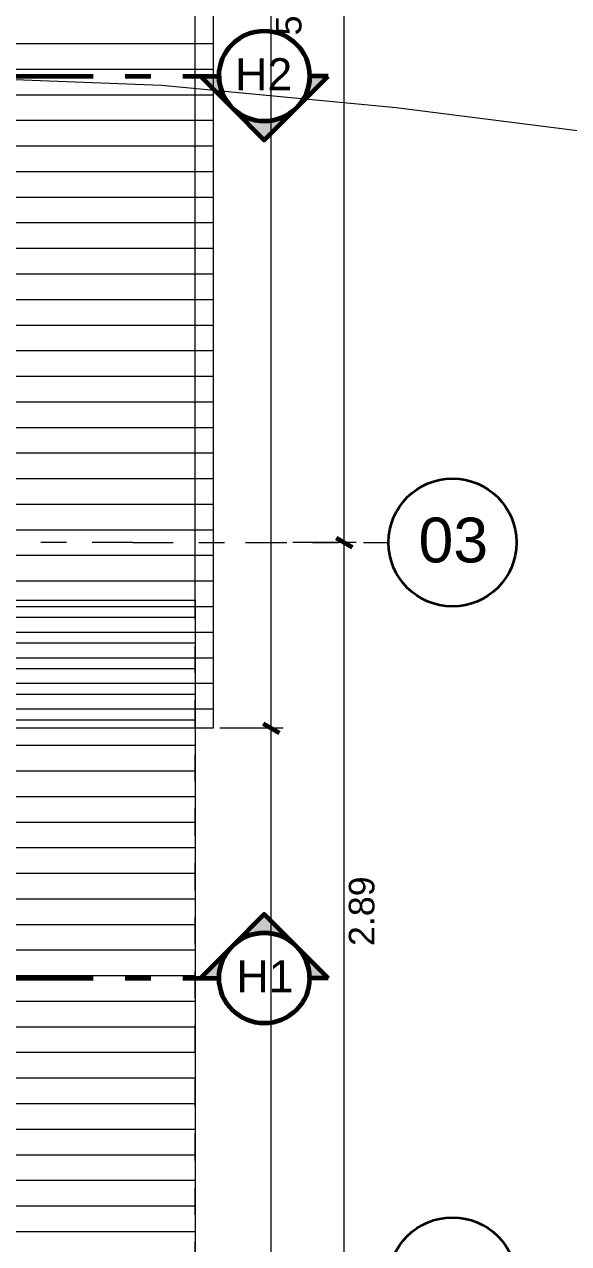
# Model space of a CAD drawing. Header units: metres. Extents: x 48 to 635, y -15 to 39.
# Drawn here: x 74.511 to 76.638, y 15.008 to 19.772 of the extents above; entities that cross this region are included whole.
import ezdxf

# ---------------------------------------------------------------- set-up
doc = ezdxf.new("R2010")
doc.units = ezdxf.units.M
doc.header["$MEASUREMENT"] = 0
for name, pattern in [('Dashed', [0.211667, 0.105833, -0.105833]), ('Dot & Dashed', [0.335139, 0.15875, -0.088194, 0, -0.088194]), ('Linea punta', [0.85, 0.6, -0.125, 0, -0.125])]:
    doc.linetypes.add(name, pattern=pattern)
for name, color, linetype in [('2D Drafting - General', 7, 'Continuous'), ('Dimensioning - General', 7, 'Continuous'), ('Interior - Furniture', 7, 'Continuous'), ('Marker - Section', 7, 'Continuous'), ('Shell - Roof', 7, 'Continuous'), ('Structural - Grid', 7, 'Continuous')]:
    doc.layers.add(name, color=color, linetype=linetype)
doc.styles.add('GENERATED_STYLE_1', font='')
doc.styles.get('GENERATED_STYLE_1').set_extended_font_data('Arial')
doc.dimstyles.new('GENERATED_STYLE__1', dxfattribs={"dimtxt": 0.1, "dimasz": 0.0475, "dimexe": 0.18, "dimexo": 0.2, "dimgap": 0.09, "dimtad": 3, "dimzin": 0, "dimdsep": 46, "dimtxsty": 'GENERATED_STYLE_1', "dimblk": 'ARROWHEAD_2', "dimblk1": 'ARROWHEAD_2', "dimblk2": 'ARROWHEAD_2', "dimcen": 0.09, "dimclrd": 256, "dimclre": 256, "dimclrt": 5, "dimazin": 0, "dimtfac": 1, "dimtdec": 4, "dimtmove": 0, "dimatfit": 3, "dimfxl": 1, "dimtolj": 1, "dimtzin": 0, "dimarcsym": 0})

# ---------------------------------------------------------------- blocks, each defined once
blk = doc.blocks.new('*D4')
at = {"layer": 'Dimensioning - General', "color": 151, "linetype": 'Continuous', "lineweight": 20, "true_color": 0x80c2ff}
for p, q in [((75.8076, 17.7474), (75.5607, 17.7474)), ((75.7607, 14.8601), (75.7607, 17.7474)), ((75.8076, 14.8601), (75.5607, 14.8601))]:
    blk.add_line(p, q, dxfattribs=at)
at = {"layer": 'Dimensioning - General', "color": 7, "linetype": 'Continuous', "lineweight": 60}
for p, q in [((75.7294, 17.7654), (75.7919, 17.7293)), ((75.7294, 14.8781), (75.7919, 14.842))]:
    blk.add_line(p, q, dxfattribs=at)
at = {"layer": 'Dimensioning - General', "color": 5, "lineweight": 25, "insert": (75.8807, 16.1707), "char_height": 0.1, "attachment_point": 7, "rotation": 90, "style": 'GENERATED_STYLE_1'}
blk.add_mtext('\\A1;{\\pql;\\fArial|b0|i0|c0|p34;2.89}', dxfattribs=at)
blk = doc.blocks.new('ARROWHEAD_2')
at = {"color": 0, "linetype": 'Continuous', "lineweight": 0}
for p, q in [((0, 0), (-1, 0)), ((-0.38, -0.66), (0.38, 0.66))]:
    blk.add_line(p, q, dxfattribs=at)
blk = doc.blocks.new('*D5')
at = {"layer": 'Dimensioning - General', "color": 151, "linetype": 'Continuous', "lineweight": 20, "true_color": 0x80c2ff}
for p, q in [((75.7607, 22.1374), (75.7607, 22.1679)), ((75.8076, 22.1374), (75.5607, 22.1374)), ((75.7607, 17.7474), (75.7607, 22.1374)), ((75.8076, 17.7474), (75.5607, 17.7474))]:
    blk.add_line(p, q, dxfattribs=at)
at = {"layer": 'Dimensioning - General', "color": 7, "linetype": 'Continuous', "lineweight": 60}
for p, q in [((75.7919, 22.1193), (75.7294, 22.1554)), ((75.7294, 17.7654), (75.7919, 17.7293))]:
    blk.add_line(p, q, dxfattribs=at)
at = {"layer": 'Dimensioning - General', "color": 5, "lineweight": 25, "insert": (75.8807, 19.8093), "char_height": 0.1, "attachment_point": 7, "rotation": 90, "style": 'GENERATED_STYLE_1'}
blk.add_mtext('\\A1;{\\pql;\\fArial|b0|i0|c0|p34;4.39}', dxfattribs=at)
blk = doc.blocks.new('*D14')
at = {"layer": 'Dimensioning - General', "color": 151, "linetype": 'Continuous', "lineweight": 20, "true_color": 0x80c2ff}
for p, q in [((75.5225, 17.0224), (75.2756, 17.0224)), ((75.4756, 5.8951), (75.4756, 17.0224)), ((75.5225, 5.8951), (75.2756, 5.8951)), ((75.4756, 5.8645), (75.4756, 5.8951))]:
    blk.add_line(p, q, dxfattribs=at)
at = {"layer": 'Dimensioning - General', "color": 7, "linetype": 'Continuous', "lineweight": 60}
for p, q in [((75.4444, 17.0404), (75.5069, 17.0043)), ((75.4444, 5.9131), (75.5069, 5.8771))]:
    blk.add_line(p, q, dxfattribs=at)
at = {"layer": 'Dimensioning - General', "color": 5, "lineweight": 25, "insert": (75.5956, 11.2928), "char_height": 0.1, "attachment_point": 7, "rotation": 90, "style": 'GENERATED_STYLE_1'}
blk.add_mtext('\\A1;{\\pql;\\fArial|b0|i0|c0|p34;11.13}', dxfattribs=at)
blk = doc.blocks.new('*D15')
at = {"layer": 'Dimensioning - General', "color": 151, "linetype": 'Continuous', "lineweight": 20, "true_color": 0x80c2ff}
for p, q in [((75.4756, 22.7024), (75.4756, 22.7329)), ((75.5225, 22.7024), (75.2756, 22.7024)), ((75.4756, 17.0224), (75.4756, 22.7024)), ((75.5225, 17.0224), (75.2756, 17.0224))]:
    blk.add_line(p, q, dxfattribs=at)
at = {"layer": 'Dimensioning - General', "color": 7, "linetype": 'Continuous', "lineweight": 60}
for p, q in [((75.5069, 22.6843), (75.4444, 22.7204)), ((75.4444, 17.0404), (75.5069, 17.0043))]:
    blk.add_line(p, q, dxfattribs=at)
at = {"layer": 'Dimensioning - General', "color": 5, "lineweight": 25, "insert": (75.5956, 19.7293), "char_height": 0.1, "attachment_point": 7, "rotation": 90, "style": 'GENERATED_STYLE_1'}
blk.add_mtext('\\A1;{\\pql;\\fArial|b0|i0|c0|p34;5.68}', dxfattribs=at)
blk = doc.blocks.new('*X20')
at = {"layer": 'Shell - Roof', "color": 23, "linetype": 'Continuous', "lineweight": 13, "true_color": 0xbf8080}
for p, q in [((74.3558, 17.4551), (74.602, 17.4551)), ((74.3558, 17.4551), (74.602, 17.4551)), ((74.602, 17.4551), (74.8482, 17.4551)), ((74.602, 17.4551), (74.8482, 17.4551)), ((74.8482, 17.4551), (75.0944, 17.4551)), ((74.8482, 17.4551), (75.0944, 17.4551)), ((75.0944, 17.4551), (75.1785, 17.4551)), ((75.0944, 17.4551), (75.1785, 17.4551)), ((74.3558, 17.3551), (74.602, 17.3551)), ((74.3558, 17.3551), (74.602, 17.3551)), ((74.602, 17.3551), (74.8482, 17.3551)), ((74.602, 17.3551), (74.8482, 17.3551)), ((74.8482, 17.3551), (75.0944, 17.3551)), ((74.8482, 17.3551), (75.0944, 17.3551)), ((75.0944, 17.3551), (75.1785, 17.3551)), ((75.0944, 17.3551), (75.1785, 17.3551)), ((74.3558, 17.2551), (74.602, 17.2551)), ((74.3558, 17.2551), (74.602, 17.2551)), ((74.602, 17.2551), (74.8482, 17.2551)), ((74.602, 17.2551), (74.8482, 17.2551)), ((74.8482, 17.2551), (75.0944, 17.2551)), ((74.8482, 17.2551), (75.0944, 17.2551)), ((75.0944, 17.2551), (75.1785, 17.2551)), ((75.0944, 17.2551), (75.1785, 17.2551)), ((74.3558, 17.1551), (74.602, 17.1551)), ((74.3558, 17.1551), (74.602, 17.1551)), ((74.602, 17.1551), (74.8482, 17.1551)), ((74.602, 17.1551), (74.8482, 17.1551)), ((74.8482, 17.1551), (75.0944, 17.1551)), ((74.8482, 17.1551), (75.0944, 17.1551)), ((75.0944, 17.1551), (75.1785, 17.1551)), ((75.0944, 17.1551), (75.1785, 17.1551)), ((74.3558, 17.0551), (74.602, 17.0551)), ((74.3558, 17.0551), (74.602, 17.0551)), ((74.602, 17.0551), (74.8482, 17.0551)), ((74.602, 17.0551), (74.8482, 17.0551)), ((74.8482, 17.0551), (75.0944, 17.0551)), ((74.8482, 17.0551), (75.0944, 17.0551)), ((75.0944, 17.0551), (75.1785, 17.0551)), ((75.0944, 17.0551), (75.1785, 17.0551)), ((74.3558, 16.9551), (74.602, 16.9551)), ((74.3558, 16.9551), (74.602, 16.9551)), ((74.602, 16.9551), (74.8482, 16.9551)), ((74.602, 16.9551), (74.8482, 16.9551)), ((74.8482, 16.9551), (75.0944, 16.9551)), ((74.8482, 16.9551), (75.0944, 16.9551)), ((75.0944, 16.9551), (75.1785, 16.9551)), ((75.0944, 16.9551), (75.1785, 16.9551)), ((74.3558, 16.8551), (74.602, 16.8551)), ((74.3558, 16.8551), (74.602, 16.8551)), ((74.602, 16.8551), (74.8482, 16.8551)), ((74.602, 16.8551), (74.8482, 16.8551)), ((74.8482, 16.8551), (75.0944, 16.8551)), ((74.8482, 16.8551), (75.0944, 16.8551)), ((75.0944, 16.8551), (75.1785, 16.8551)), ((75.0944, 16.8551), (75.1785, 16.8551)), ((74.3558, 16.7551), (74.602, 16.7551)), ((74.3558, 16.7551), (74.602, 16.7551)), ((74.602, 16.7551), (74.8482, 16.7551)), ((74.602, 16.7551), (74.8482, 16.7551)), ((74.8482, 16.7551), (75.0944, 16.7551)), ((74.8482, 16.7551), (75.0944, 16.7551)), ((75.0944, 16.7551), (75.1785, 16.7551)), ((75.0944, 16.7551), (75.1785, 16.7551)), ((74.3558, 16.6551), (74.602, 16.6551)), ((74.3558, 16.6551), (74.602, 16.6551)), ((74.602, 16.6551), (74.8482, 16.6551)), ((74.602, 16.6551), (74.8482, 16.6551)), ((74.8482, 16.6551), (75.0944, 16.6551)), ((74.8482, 16.6551), (75.0944, 16.6551)), ((75.0944, 16.6551), (75.1785, 16.6551)), ((75.0944, 16.6551), (75.1785, 16.6551)), ((74.3558, 16.5551), (74.602, 16.5551)), ((74.3558, 16.5551), (74.602, 16.5551)), ((74.602, 16.5551), (74.8482, 16.5551)), ((74.602, 16.5551), (74.8482, 16.5551)), ((74.8482, 16.5551), (75.0944, 16.5551)), ((74.8482, 16.5551), (75.0944, 16.5551)), ((75.0944, 16.5551), (75.1785, 16.5551)), ((75.0944, 16.5551), (75.1785, 16.5551)), ((74.3558, 16.4551), (74.602, 16.4551)), ((74.3558, 16.4551), (74.602, 16.4551)), ((74.602, 16.4551), (74.8482, 16.4551)), ((74.602, 16.4551), (74.8482, 16.4551)), ((74.8482, 16.4551), (75.0944, 16.4551)), ((74.8482, 16.4551), (75.0944, 16.4551)), ((75.0944, 16.4551), (75.1785, 16.4551)), ((75.0944, 16.4551), (75.1785, 16.4551)), ((74.3558, 16.3551), (74.602, 16.3551)), ((74.3558, 16.3551), (74.602, 16.3551)), ((74.602, 16.3551), (74.8482, 16.3551)), ((74.602, 16.3551), (74.8482, 16.3551)), ((74.8482, 16.3551), (75.0944, 16.3551)), ((74.8482, 16.3551), (75.0944, 16.3551)), ((75.0944, 16.3551), (75.1785, 16.3551)), ((75.0944, 16.3551), (75.1785, 16.3551)), ((74.3558, 16.2551), (74.602, 16.2551)), ((74.3558, 16.2551), (74.602, 16.2551)), ((74.602, 16.2551), (74.8482, 16.2551)), ((74.602, 16.2551), (74.8482, 16.2551)), ((74.8482, 16.2551), (75.0944, 16.2551)), ((74.8482, 16.2551), (75.0944, 16.2551)), ((75.0944, 16.2551), (75.1785, 16.2551)), ((75.0944, 16.2551), (75.1785, 16.2551)), ((74.3558, 16.1551), (74.602, 16.1551)), ((74.3558, 16.1551), (74.602, 16.1551)), ((74.602, 16.1551), (74.8482, 16.1551)), ((74.602, 16.1551), (74.8482, 16.1551)), ((74.8482, 16.1551), (75.0944, 16.1551)), ((74.8482, 16.1551), (75.0944, 16.1551)), ((75.0944, 16.1551), (75.1785, 16.1551)), ((75.0944, 16.1551), (75.1785, 16.1551)), ((74.3558, 16.0551), (74.602, 16.0551)), ((74.3558, 16.0551), (74.602, 16.0551)), ((74.602, 16.0551), (74.8482, 16.0551)), ((74.602, 16.0551), (74.8482, 16.0551)), ((74.8482, 16.0551), (75.0944, 16.0551)), ((74.8482, 16.0551), (75.0944, 16.0551)), ((75.0944, 16.0551), (75.1785, 16.0551)), ((75.0944, 16.0551), (75.1785, 16.0551)), ((74.3558, 15.9551), (74.602, 15.9551)), ((74.3558, 15.9551), (74.602, 15.9551)), ((74.602, 15.9551), (74.8482, 15.9551)), ((74.602, 15.9551), (74.8482, 15.9551)), ((74.8482, 15.9551), (75.0944, 15.9551)), ((74.8482, 15.9551), (75.0944, 15.9551)), ((75.0944, 15.9551), (75.1785, 15.9551)), ((75.0944, 15.9551), (75.1785, 15.9551)), ((74.3558, 15.8551), (74.602, 15.8551)), ((74.3558, 15.8551), (74.602, 15.8551)), ((74.602, 15.8551), (74.8482, 15.8551)), ((74.602, 15.8551), (74.8482, 15.8551)), ((74.8482, 15.8551), (75.0944, 15.8551)), ((74.8482, 15.8551), (75.0944, 15.8551)), ((75.0944, 15.8551), (75.1785, 15.8551)), ((75.0944, 15.8551), (75.1785, 15.8551)), ((74.3558, 15.7551), (74.602, 15.7551)), ((74.3558, 15.7551), (74.602, 15.7551)), ((74.602, 15.7551), (74.8482, 15.7551)), ((74.602, 15.7551), (74.8482, 15.7551)), ((74.8482, 15.7551), (75.0944, 15.7551)), ((74.8482, 15.7551), (75.0944, 15.7551)), ((75.0944, 15.7551), (75.1785, 15.7551)), ((75.0944, 15.7551), (75.1785, 15.7551)), ((74.3558, 15.6551), (74.602, 15.6551)), ((74.3558, 15.6551), (74.602, 15.6551)), ((74.602, 15.6551), (74.8482, 15.6551)), ((74.602, 15.6551), (74.8482, 15.6551)), ((74.8482, 15.6551), (75.0944, 15.6551)), ((74.8482, 15.6551), (75.0944, 15.6551)), ((75.0944, 15.6551), (75.1785, 15.6551)), ((75.0944, 15.6551), (75.1785, 15.6551)), ((74.3558, 15.5551), (74.602, 15.5551)), ((74.3558, 15.5551), (74.602, 15.5551)), ((74.602, 15.5551), (74.8482, 15.5551)), ((74.602, 15.5551), (74.8482, 15.5551)), ((74.8482, 15.5551), (75.0944, 15.5551)), ((74.8482, 15.5551), (75.0944, 15.5551)), ((75.0944, 15.5551), (75.1785, 15.5551)), ((75.0944, 15.5551), (75.1785, 15.5551)), ((74.3558, 15.4551), (74.602, 15.4551)), ((74.3558, 15.4551), (74.602, 15.4551)), ((74.602, 15.4551), (74.8482, 15.4551)), ((74.602, 15.4551), (74.8482, 15.4551)), ((74.8482, 15.4551), (75.0944, 15.4551)), ((74.8482, 15.4551), (75.0944, 15.4551)), ((75.0944, 15.4551), (75.1785, 15.4551)), ((75.0944, 15.4551), (75.1785, 15.4551)), ((74.3558, 15.3551), (74.602, 15.3551)), ((74.3558, 15.3551), (74.602, 15.3551)), ((74.602, 15.3551), (74.8482, 15.3551)), ((74.602, 15.3551), (74.8482, 15.3551)), ((74.8482, 15.3551), (75.0944, 15.3551)), ((74.8482, 15.3551), (75.0944, 15.3551)), ((75.0944, 15.3551), (75.1785, 15.3551)), ((75.0944, 15.3551), (75.1785, 15.3551)), ((74.3558, 15.2551), (74.602, 15.2551)), ((74.3558, 15.2551), (74.602, 15.2551)), ((74.602, 15.2551), (74.8482, 15.2551)), ((74.602, 15.2551), (74.8482, 15.2551)), ((74.8482, 15.2551), (75.0944, 15.2551)), ((74.8482, 15.2551), (75.0944, 15.2551)), ((75.0944, 15.2551), (75.1785, 15.2551)), ((75.0944, 15.2551), (75.1785, 15.2551)), ((74.3558, 15.1551), (74.602, 15.1551)), ((74.3558, 15.1551), (74.602, 15.1551)), ((74.602, 15.1551), (74.8482, 15.1551)), ((74.602, 15.1551), (74.8482, 15.1551)), ((74.8482, 15.1551), (75.0944, 15.1551)), ((74.8482, 15.1551), (75.0944, 15.1551)), ((75.0944, 15.1551), (75.1785, 15.1551)), ((75.0944, 15.1551), (75.1785, 15.1551)), ((74.3558, 15.0551), (74.602, 15.0551)), ((74.3558, 15.0551), (74.602, 15.0551)), ((74.602, 15.0551), (74.8482, 15.0551)), ((74.602, 15.0551), (74.8482, 15.0551)), ((74.8482, 15.0551), (75.0944, 15.0551)), ((74.8482, 15.0551), (75.0944, 15.0551)), ((75.0944, 15.0551), (75.1785, 15.0551)), ((75.0944, 15.0551), (75.1785, 15.0551))]:
    blk.add_line(p, q, dxfattribs=at)
blk = doc.blocks.new('*X22')
at = {"layer": 'Shell - Roof', "color": 23, "linetype": 'Continuous', "lineweight": 13, "true_color": 0xbf8080}
for p, q in [((74.2697, 19.6974), (74.5111, 19.6974)), ((74.2697, 19.6974), (74.5111, 19.6974)), ((74.5111, 19.6974), (74.7526, 19.6974)), ((74.5111, 19.6974), (74.7526, 19.6974)), ((74.7526, 19.6974), (74.994, 19.6974)), ((74.7526, 19.6974), (74.994, 19.6974)), ((74.994, 19.6974), (75.2354, 19.6974)), ((74.994, 19.6974), (75.2354, 19.6974)), ((75.2354, 19.6974), (75.2485, 19.6974)), ((75.2354, 19.6974), (75.2485, 19.6974)), ((74.2697, 19.5974), (74.5111, 19.5974)), ((74.2697, 19.5974), (74.5111, 19.5974)), ((74.5111, 19.5974), (74.7526, 19.5974)), ((74.5111, 19.5974), (74.7526, 19.5974)), ((74.7526, 19.5974), (74.994, 19.5974)), ((74.7526, 19.5974), (74.994, 19.5974)), ((74.994, 19.5974), (75.2354, 19.5974)), ((74.994, 19.5974), (75.2354, 19.5974)), ((75.2354, 19.5974), (75.2485, 19.5974)), ((75.2354, 19.5974), (75.2485, 19.5974)), ((74.2697, 19.4974), (74.5111, 19.4974)), ((74.2697, 19.4974), (74.5111, 19.4974)), ((74.5111, 19.4974), (74.7526, 19.4974)), ((74.5111, 19.4974), (74.7526, 19.4974)), ((74.7526, 19.4974), (74.994, 19.4974)), ((74.7526, 19.4974), (74.994, 19.4974)), ((74.994, 19.4974), (75.2354, 19.4974)), ((74.994, 19.4974), (75.2354, 19.4974)), ((75.2354, 19.4974), (75.2485, 19.4974)), ((75.2354, 19.4974), (75.2485, 19.4974)), ((74.2697, 19.3974), (74.5111, 19.3974)), ((74.2697, 19.3974), (74.5111, 19.3974)), ((74.5111, 19.3974), (74.7526, 19.3974)), ((74.5111, 19.3974), (74.7526, 19.3974)), ((74.7526, 19.3974), (74.994, 19.3974)), ((74.7526, 19.3974), (74.994, 19.3974)), ((74.994, 19.3974), (75.2354, 19.3974)), ((74.994, 19.3974), (75.2354, 19.3974)), ((75.2354, 19.3974), (75.2485, 19.3974)), ((75.2354, 19.3974), (75.2485, 19.3974)), ((74.2697, 19.2974), (74.5111, 19.2974)), ((74.2697, 19.2974), (74.5111, 19.2974)), ((74.5111, 19.2974), (74.7526, 19.2974)), ((74.5111, 19.2974), (74.7526, 19.2974)), ((74.7526, 19.2974), (74.994, 19.2974)), ((74.7526, 19.2974), (74.994, 19.2974)), ((74.994, 19.2974), (75.2354, 19.2974)), ((74.994, 19.2974), (75.2354, 19.2974)), ((75.2354, 19.2974), (75.2485, 19.2974)), ((75.2354, 19.2974), (75.2485, 19.2974)), ((74.2697, 19.1974), (74.5111, 19.1974)), ((74.2697, 19.1974), (74.5111, 19.1974)), ((74.5111, 19.1974), (74.7526, 19.1974)), ((74.5111, 19.1974), (74.7526, 19.1974)), ((74.7526, 19.1974), (74.994, 19.1974)), ((74.7526, 19.1974), (74.994, 19.1974)), ((74.994, 19.1974), (75.2354, 19.1974)), ((74.994, 19.1974), (75.2354, 19.1974)), ((75.2354, 19.1974), (75.2485, 19.1974)), ((75.2354, 19.1974), (75.2485, 19.1974)), ((74.2697, 19.0974), (74.5111, 19.0974)), ((74.2697, 19.0974), (74.5111, 19.0974)), ((74.5111, 19.0974), (74.7526, 19.0974)), ((74.5111, 19.0974), (74.7526, 19.0974)), ((74.7526, 19.0974), (74.994, 19.0974)), ((74.7526, 19.0974), (74.994, 19.0974)), ((74.994, 19.0974), (75.2354, 19.0974)), ((74.994, 19.0974), (75.2354, 19.0974)), ((75.2354, 19.0974), (75.2485, 19.0974)), ((75.2354, 19.0974), (75.2485, 19.0974)), ((74.2697, 18.9974), (74.5111, 18.9974)), ((74.2697, 18.9974), (74.5111, 18.9974)), ((74.5111, 18.9974), (74.7526, 18.9974)), ((74.5111, 18.9974), (74.7526, 18.9974)), ((74.7526, 18.9974), (74.994, 18.9974)), ((74.7526, 18.9974), (74.994, 18.9974)), ((74.994, 18.9974), (75.2354, 18.9974)), ((74.994, 18.9974), (75.2354, 18.9974)), ((75.2354, 18.9974), (75.2485, 18.9974)), ((75.2354, 18.9974), (75.2485, 18.9974)), ((74.2697, 18.8974), (74.5111, 18.8974)), ((74.2697, 18.8974), (74.5111, 18.8974)), ((74.5111, 18.8974), (74.7526, 18.8974)), ((74.5111, 18.8974), (74.7526, 18.8974)), ((74.7526, 18.8974), (74.994, 18.8974)), ((74.7526, 18.8974), (74.994, 18.8974)), ((74.994, 18.8974), (75.2354, 18.8974)), ((74.994, 18.8974), (75.2354, 18.8974)), ((75.2354, 18.8974), (75.2485, 18.8974)), ((75.2354, 18.8974), (75.2485, 18.8974)), ((74.2697, 18.7974), (74.5111, 18.7974)), ((74.2697, 18.7974), (74.5111, 18.7974)), ((74.5111, 18.7974), (74.7526, 18.7974)), ((74.5111, 18.7974), (74.7526, 18.7974)), ((74.7526, 18.7974), (74.994, 18.7974)), ((74.7526, 18.7974), (74.994, 18.7974)), ((74.994, 18.7974), (75.2354, 18.7974)), ((74.994, 18.7974), (75.2354, 18.7974)), ((75.2354, 18.7974), (75.2485, 18.7974)), ((75.2354, 18.7974), (75.2485, 18.7974)), ((74.2697, 18.6974), (74.5111, 18.6974)), ((74.2697, 18.6974), (74.5111, 18.6974)), ((74.5111, 18.6974), (74.7526, 18.6974)), ((74.5111, 18.6974), (74.7526, 18.6974)), ((74.7526, 18.6974), (74.994, 18.6974)), ((74.7526, 18.6974), (74.994, 18.6974)), ((74.994, 18.6974), (75.2354, 18.6974)), ((74.994, 18.6974), (75.2354, 18.6974)), ((75.2354, 18.6974), (75.2485, 18.6974)), ((75.2354, 18.6974), (75.2485, 18.6974)), ((74.2697, 18.5974), (74.5111, 18.5974)), ((74.2697, 18.5974), (74.5111, 18.5974)), ((74.5111, 18.5974), (74.7526, 18.5974)), ((74.5111, 18.5974), (74.7526, 18.5974)), ((74.7526, 18.5974), (74.994, 18.5974)), ((74.7526, 18.5974), (74.994, 18.5974)), ((74.994, 18.5974), (75.2354, 18.5974)), ((74.994, 18.5974), (75.2354, 18.5974)), ((75.2354, 18.5974), (75.2485, 18.5974)), ((75.2354, 18.5974), (75.2485, 18.5974)), ((74.2697, 18.4974), (74.5111, 18.4974)), ((74.2697, 18.4974), (74.5111, 18.4974)), ((74.5111, 18.4974), (74.7526, 18.4974)), ((74.5111, 18.4974), (74.7526, 18.4974)), ((74.7526, 18.4974), (74.994, 18.4974)), ((74.7526, 18.4974), (74.994, 18.4974)), ((74.994, 18.4974), (75.2354, 18.4974)), ((74.994, 18.4974), (75.2354, 18.4974)), ((75.2354, 18.4974), (75.2485, 18.4974)), ((75.2354, 18.4974), (75.2485, 18.4974)), ((74.2697, 18.3974), (74.5111, 18.3974)), ((74.2697, 18.3974), (74.5111, 18.3974)), ((74.5111, 18.3974), (74.7526, 18.3974)), ((74.5111, 18.3974), (74.7526, 18.3974)), ((74.7526, 18.3974), (74.994, 18.3974)), ((74.7526, 18.3974), (74.994, 18.3974)), ((74.994, 18.3974), (75.2354, 18.3974)), ((74.994, 18.3974), (75.2354, 18.3974)), ((75.2354, 18.3974), (75.2485, 18.3974)), ((75.2354, 18.3974), (75.2485, 18.3974)), ((74.2697, 18.2974), (74.5111, 18.2974)), ((74.2697, 18.2974), (74.5111, 18.2974)), ((74.5111, 18.2974), (74.7526, 18.2974)), ((74.5111, 18.2974), (74.7526, 18.2974)), ((74.7526, 18.2974), (74.994, 18.2974)), ((74.7526, 18.2974), (74.994, 18.2974)), ((74.994, 18.2974), (75.2354, 18.2974)), ((74.994, 18.2974), (75.2354, 18.2974)), ((75.2354, 18.2974), (75.2485, 18.2974)), ((75.2354, 18.2974), (75.2485, 18.2974)), ((74.2697, 18.1974), (74.5111, 18.1974)), ((74.2697, 18.1974), (74.5111, 18.1974)), ((74.5111, 18.1974), (74.7526, 18.1974)), ((74.5111, 18.1974), (74.7526, 18.1974)), ((74.7526, 18.1974), (74.994, 18.1974)), ((74.7526, 18.1974), (74.994, 18.1974)), ((74.994, 18.1974), (75.2354, 18.1974)), ((74.994, 18.1974), (75.2354, 18.1974)), ((75.2354, 18.1974), (75.2485, 18.1974)), ((75.2354, 18.1974), (75.2485, 18.1974)), ((74.2697, 18.0974), (74.5111, 18.0974)), ((74.2697, 18.0974), (74.5111, 18.0974)), ((74.5111, 18.0974), (74.7526, 18.0974)), ((74.5111, 18.0974), (74.7526, 18.0974)), ((74.7526, 18.0974), (74.994, 18.0974)), ((74.7526, 18.0974), (74.994, 18.0974)), ((74.994, 18.0974), (75.2354, 18.0974)), ((74.994, 18.0974), (75.2354, 18.0974)), ((75.2354, 18.0974), (75.2485, 18.0974)), ((75.2354, 18.0974), (75.2485, 18.0974)), ((74.2697, 17.9974), (74.5111, 17.9974)), ((74.2697, 17.9974), (74.5111, 17.9974)), ((74.5111, 17.9974), (74.7526, 17.9974)), ((74.5111, 17.9974), (74.7526, 17.9974)), ((74.7526, 17.9974), (74.994, 17.9974)), ((74.7526, 17.9974), (74.994, 17.9974)), ((74.994, 17.9974), (75.2354, 17.9974)), ((74.994, 17.9974), (75.2354, 17.9974)), ((75.2354, 17.9974), (75.2485, 17.9974)), ((75.2354, 17.9974), (75.2485, 17.9974)), ((74.2697, 17.8974), (74.5111, 17.8974)), ((74.2697, 17.8974), (74.5111, 17.8974)), ((74.5111, 17.8974), (74.7526, 17.8974)), ((74.5111, 17.8974), (74.7526, 17.8974)), ((74.7526, 17.8974), (74.994, 17.8974)), ((74.7526, 17.8974), (74.994, 17.8974)), ((74.994, 17.8974), (75.2354, 17.8974)), ((74.994, 17.8974), (75.2354, 17.8974)), ((75.2354, 17.8974), (75.2485, 17.8974)), ((75.2354, 17.8974), (75.2485, 17.8974)), ((74.2697, 17.7974), (74.5111, 17.7974)), ((74.2697, 17.7974), (74.5111, 17.7974)), ((74.5111, 17.7974), (74.7526, 17.7974)), ((74.5111, 17.7974), (74.7526, 17.7974)), ((74.7526, 17.7974), (74.994, 17.7974)), ((74.7526, 17.7974), (74.994, 17.7974)), ((74.994, 17.7974), (75.2354, 17.7974)), ((74.994, 17.7974), (75.2354, 17.7974)), ((75.2354, 17.7974), (75.2485, 17.7974)), ((75.2354, 17.7974), (75.2485, 17.7974)), ((74.2697, 17.6974), (74.5111, 17.6974)), ((74.2697, 17.6974), (74.5111, 17.6974)), ((74.5111, 17.6974), (74.7526, 17.6974)), ((74.5111, 17.6974), (74.7526, 17.6974)), ((74.7526, 17.6974), (74.994, 17.6974)), ((74.7526, 17.6974), (74.994, 17.6974)), ((74.994, 17.6974), (75.2354, 17.6974)), ((74.994, 17.6974), (75.2354, 17.6974)), ((75.2354, 17.6974), (75.2485, 17.6974)), ((75.2354, 17.6974), (75.2485, 17.6974)), ((74.2697, 17.5974), (74.5111, 17.5974)), ((74.2697, 17.5974), (74.5111, 17.5974)), ((74.5111, 17.5974), (74.7526, 17.5974)), ((74.5111, 17.5974), (74.7526, 17.5974)), ((74.7526, 17.5974), (74.994, 17.5974)), ((74.7526, 17.5974), (74.994, 17.5974)), ((74.994, 17.5974), (75.2354, 17.5974)), ((74.994, 17.5974), (75.2354, 17.5974)), ((75.2354, 17.5974), (75.2485, 17.5974)), ((75.2354, 17.5974), (75.2485, 17.5974)), ((74.2697, 17.4974), (74.5111, 17.4974)), ((74.2697, 17.4974), (74.5111, 17.4974)), ((74.5111, 17.4974), (74.7526, 17.4974)), ((74.5111, 17.4974), (74.7526, 17.4974)), ((74.7526, 17.4974), (74.994, 17.4974)), ((74.7526, 17.4974), (74.994, 17.4974)), ((74.994, 17.4974), (75.2354, 17.4974)), ((74.994, 17.4974), (75.2354, 17.4974)), ((75.2354, 17.4974), (75.2485, 17.4974)), ((75.2354, 17.4974), (75.2485, 17.4974)), ((74.2697, 17.3974), (74.5111, 17.3974)), ((74.2697, 17.3974), (74.5111, 17.3974)), ((74.5111, 17.3974), (74.7526, 17.3974)), ((74.5111, 17.3974), (74.7526, 17.3974)), ((74.7526, 17.3974), (74.994, 17.3974)), ((74.7526, 17.3974), (74.994, 17.3974)), ((74.994, 17.3974), (75.2354, 17.3974)), ((74.994, 17.3974), (75.2354, 17.3974)), ((75.2354, 17.3974), (75.2485, 17.3974)), ((75.2354, 17.3974), (75.2485, 17.3974)), ((74.2697, 17.2974), (74.5111, 17.2974)), ((74.2697, 17.2974), (74.5111, 17.2974)), ((74.5111, 17.2974), (74.7526, 17.2974)), ((74.5111, 17.2974), (74.7526, 17.2974)), ((74.7526, 17.2974), (74.994, 17.2974)), ((74.7526, 17.2974), (74.994, 17.2974)), ((74.994, 17.2974), (75.2354, 17.2974)), ((74.994, 17.2974), (75.2354, 17.2974)), ((75.2354, 17.2974), (75.2485, 17.2974)), ((75.2354, 17.2974), (75.2485, 17.2974)), ((74.2697, 17.1974), (74.5111, 17.1974)), ((74.2697, 17.1974), (74.5111, 17.1974)), ((74.5111, 17.1974), (74.7526, 17.1974)), ((74.5111, 17.1974), (74.7526, 17.1974)), ((74.7526, 17.1974), (74.994, 17.1974)), ((74.7526, 17.1974), (74.994, 17.1974)), ((74.994, 17.1974), (75.2354, 17.1974)), ((74.994, 17.1974), (75.2354, 17.1974)), ((75.2354, 17.1974), (75.2485, 17.1974)), ((75.2354, 17.1974), (75.2485, 17.1974)), ((74.2697, 17.0974), (74.5111, 17.0974)), ((74.2697, 17.0974), (74.5111, 17.0974)), ((74.5111, 17.0974), (74.7526, 17.0974)), ((74.5111, 17.0974), (74.7526, 17.0974)), ((74.7526, 17.0974), (74.994, 17.0974)), ((74.7526, 17.0974), (74.994, 17.0974)), ((74.994, 17.0974), (75.2354, 17.0974)), ((74.994, 17.0974), (75.2354, 17.0974)), ((75.2354, 17.0974), (75.2485, 17.0974)), ((75.2354, 17.0974), (75.2485, 17.0974))]:
    blk.add_line(p, q, dxfattribs=at)

msp = doc.modelspace()

# ---------------------------------------------------------------- hatches: boundary and pattern name
at = {"layer": 'Marker - Section', "linetype": 'Continuous', "lineweight": 0, "true_color": 0x000000}
for points in [[(75.199, 19.5704), (75.324, 19.4454, -0.198912), (75.2722, 19.5704)], [(75.699, 19.5704), (75.6258, 19.5704, -0.198912), (75.574, 19.4454)], [(75.574, 19.4454, -0.414214), (75.324, 19.4454), (75.449, 19.3204)], [(75.574, 16.1703), (75.449, 16.2953), (75.324, 16.1703, -0.414214)], [(75.199, 16.0453), (75.2722, 16.0453, -0.198912), (75.324, 16.1703)], [(75.699, 16.0453), (75.574, 16.1703, -0.198912), (75.6258, 16.0453)]]:
    msp.add_hatch(color=18, dxfattribs=at).paths.add_polyline_path(points)

# ---------------------------------------------------------------- linework, layer by layer
at = {"layer": '2D Drafting - General', "color": 7, "linetype": 'Continuous', "lineweight": 13}
msp.add_lwpolyline([(75.1785, 17.5224), (75.1785, 23.1624), (63.5385, 23.1624), (63.5385, 19.4724), (57.3585, 19.4724), (57.3585, 18.5224)], dxfattribs=at)
at = {"layer": 'Interior - Furniture', "color": 8, "linetype": 'Dashed', "lineweight": 13}
msp.add_line((75.1785, 6.2301), (75.1785, 22.3624), dxfattribs=at)
at = {"layer": 'Interior - Furniture', "color": 8, "linetype": 'Continuous', "lineweight": 13}
for p, q in [((74.3323, 19.5622), (75.0467, 19.5344)), ((75.0467, 19.5344), (75.964, 19.4473)), ((75.964, 19.4473), (77.0202, 19.3132))]:
    msp.add_line(p, q, dxfattribs=at)
at = {"layer": 'Marker - Section', "color": 7, "linetype": 'Linea punta', "lineweight": 60}
for p, q in [((57.0802, 19.5704), (75.199, 19.5704)), ((57.0802, 16.0453), (75.199, 16.0453))]:
    msp.add_line(p, q, dxfattribs=at)
at = {"layer": 'Marker - Section', "color": 7, "linetype": 'Continuous', "lineweight": 60, "flags": 128}
for points in [[(75.199, 19.5704), (75.2722, 19.5704, 0.198912), (75.324, 19.4454)], [(75.699, 19.5704), (75.6258, 19.5704, -0.198912), (75.574, 19.4454)], [(75.574, 19.4454, -0.414214), (75.324, 19.4454), (75.449, 19.3204)], [(75.574, 16.1703, 0.414214), (75.324, 16.1703), (75.449, 16.2953)], [(75.199, 16.0453), (75.2722, 16.0453, -0.198912), (75.324, 16.1703)], [(75.699, 16.0453), (75.6258, 16.0453, 0.198912), (75.574, 16.1703)]]:
    msp.add_lwpolyline(points, format="xyb", close=True, dxfattribs=at)
at = {"layer": 'Marker - Section', "color": 7, "linetype": 'Continuous', "lineweight": 60}
for centre in [(75.449, 19.5704), (75.449, 16.0453)]:
    msp.add_circle(centre, 0.1768, dxfattribs=at)
at = {"layer": 'Shell - Roof', "color": 23, "linetype": 'Continuous', "lineweight": 13, "true_color": 0xbf8080, "flags": 128}
for points in [[(75.2485, 22.7024), (75.2485, 17.0224)], [(66.6988, 17.5224), (75.1785, 17.5224)], [(75.1785, 17.5224), (75.1785, 5.8951)], [(75.2485, 17.0224), (69.5585, 17.0224)]]:
    msp.add_lwpolyline(points, dxfattribs=at)
at = {"layer": 'Structural - Grid', "color": 104, "linetype": 'Dot & Dashed', "lineweight": 13, "true_color": 0x029e21}
for p, q in [((74.9345, 17.7474), (74.3785, 17.7474)), ((74.9345, 17.7474), (75.3785, 17.7474)), ((75.3785, 17.7474), (75.9345, 17.7474))]:
    msp.add_line(p, q, dxfattribs=at)
at = {"layer": 'Structural - Grid', "color": 7, "linetype": 'Continuous', "lineweight": 35}
for centre in [(76.1845, 17.7474), (76.1845, 14.8601)]:
    msp.add_circle(centre, 0.25, dxfattribs=at)
at = {"layer": 'Structural - Grid', "color": 104, "linetype": 'Dot & Dashed', "lineweight": 13, "true_color": 0x029e21}
msp.add_point((75.3785, 17.7474), dxfattribs=at)
msp.add_point((75.3785, 17.7474), dxfattribs=at)

# ---------------------------------------------------------------- block references
at = {"layer": 'Shell - Roof', "color": 23, "linetype": 'Continuous', "lineweight": 13, "true_color": 0xbf8080}
for name in ['*X22', '*X20']:
    msp.add_blockref(name, (0, 0), dxfattribs=at)

# ---------------------------------------------------------------- texts
at = {"layer": 'Marker - Section', "color": 7, "lineweight": 60, "char_height": 0.125, "style": 'GENERATED_STYLE_1'}
for s, insert, attachment_point in [('\\A1;{\\pqr;\\pt0;\\fArial|b0|i0|c0|p34;H2}', (75.5582, 19.5151), 9), ('\\A1;{\\pql;\\pt0;\\fArial|b0|i0|c0|p34;H1}', (75.3399, 15.9899), 7)]:
    msp.add_mtext(s, dxfattribs=dict(at, insert=insert, attachment_point=attachment_point))
at = {"layer": 'Structural - Grid', "color": 7, "lineweight": 13, "insert": (76.0517, 17.7559), "char_height": 0.175, "attachment_point": 4, "style": 'GENERATED_STYLE_1'}
msp.add_mtext('\\A1;{\\pql;\\pt0;\\fArial|b0|i0|c0|p34;03}', dxfattribs=at)

# ---------------------------------------------------------------- dimensions: what is measured, and where the dimension line sits
at = {"layer": 'Dimensioning - General', "color": 151, "linetype": 'Continuous', "lineweight": 20, "true_color": 0x80c2ff}
for base, p1, p2, picture, middle in [((75.4756, 22.7024), (75.1785, 17.0224), (75.2485, 22.7024), '*D15', (75.5456, 19.8592)), ((75.7607, 22.1374), (75.3785, 17.7474), (75.3785, 22.1374), '*D5', (75.8307, 19.9392)), ((75.7607, 17.7474), (75.3785, 14.8601), (75.3785, 17.7474), '*D4', (75.8307, 16.3006)), ((75.4756, 17.0224), (75.1785, 5.8951), (75.1785, 17.0224), '*D14', (75.5456, 11.4608))]:
    dim = msp.add_linear_dim(base=base, p1=p1, p2=p2, angle=90, dimstyle='GENERATED_STYLE__1', dxfattribs=at)
    dim.commit()
    dim.dimension.update_dxf_attribs({"geometry": picture, "text_midpoint": middle, "dimtype": 160, "text_rotation": 90})

doc.saveas('drawing.dxf')
